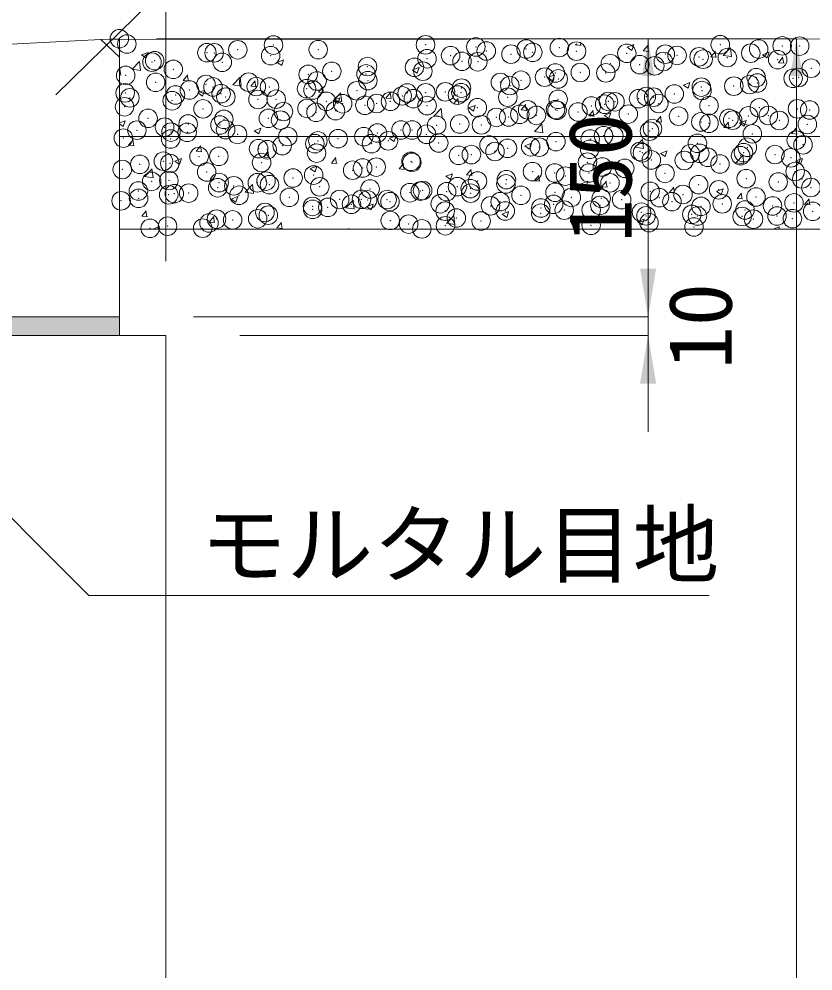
# Model space of a CAD drawing. Units: millimetres at full size, sheet at 1:20; some dimension numbers follow another scale. Extents: x 77366 to 86266, y -8765 to 5947.
# Drawn here: x 84437 to 84865, y 3624 to 4137 of the extents above; entities that cross this region are included whole.
import ezdxf
from ezdxf.enums import TextEntityAlignment as Align

# ---------------------------------------------------------------- set-up
doc = ezdxf.new("R2010")
doc.units = ezdxf.units.MM
doc.header["$LTSCALE"] = 20
doc.header["$PDMODE"] = 32
doc.header["$PDSIZE"] = 10
for name, color, linetype, lineweight in [('モルタル', 7, 'Continuous', 13), ('基礎', 7, 'Continuous', 5), ('寸法線', 7, 'Continuous', 13), ('引出線', 4, 'Continuous', 13), ('本体', 2, 'Continuous', 20), ('補助線', 8, 'Continuous', 20)]:
    doc.layers.add(name, color=color, linetype=linetype, lineweight=lineweight)
doc.styles.add('ＭＳ ゴシック', font='')
doc.styles.get('ＭＳ ゴシック').set_extended_font_data('MS Gothic')

# ---------------------------------------------------------------- blocks, each defined once
blk = doc.blocks.new('filled_arrow')
at = {"color": 0, "linetype": 'Continuous', "lineweight": -2}
blk.add_solid([(7.5, 1.25), (0, 0), (7.5, -1.25)], dxfattribs=at)

msp = doc.modelspace()

# ---------------------------------------------------------------- hatches: boundary and pattern name
at = {"layer": 'モルタル'}
msp.add_hatch(color=256, dxfattribs=at).paths.add_polyline_path([(84490.8, 3966.47), (84490.8, 3976.47), (84040.8, 3976.47), (84040.8, 3966.47)])

# ---------------------------------------------------------------- linework, layer by layer
for p, q in [((84510.8, 4126.47), (84855.8, 4126.47)), ((84530.8, 4126.47), (84775.8, 4126.47)), ((84775.8, 4126.47), (84775.8, 3976.47)), ((84855.8, 2966.47), (84855.8, 4126.47)), ((84530.8, 3976.47), (84775.8, 3976.47))]:
    msp.add_line(p, q, dxfattribs=at)
at = {"layer": '基礎', "color": 3, "lineweight": 13}
for p, q in [((84480.82, 4125.96), (84992.34, 4126.47)), ((84490.8, 4073.79), (84982.36, 4073.79)), ((84490.8, 4023.79), (84982.36, 4023.79))]:
    msp.add_line(p, q, dxfattribs=at)
at = {"layer": '基礎'}
for p, q in [((84736.75, 4123.1), (84737.33, 4123.79)), ((84736.75, 4123.1), (84739.79, 4122.83)), ((84739.57, 4122.79), (84739.38, 4123.79)), ((84764.48, 4121.92), (84768.04, 4123.29)), ((84766.99, 4120.18), (84768.02, 4123.25)), ((84773.19, 4119.91), (84775.63, 4122.83)), ((84776, 4119.6), (84775.42, 4122.79)), ((84502.76, 4117.71), (84505.29, 4116)), ((84502.78, 4117.75), (84506.33, 4119.11)), ((84505.28, 4116), (84506.31, 4119.07)), ((84764.46, 4121.89), (84766.99, 4120.18)), ((84773.19, 4119.91), (84776.22, 4119.64)), ((84809.62, 4116.72), (84812.07, 4119.64)), ((84812.44, 4116.42), (84811.85, 4119.6)), ((84816.25, 4117.5), (84820.77, 4116.8)), ((84816.29, 4117.43), (84820.24, 4121.55)), ((84820.75, 4116.72), (84820.19, 4121.55)), ((84837.47, 4117.82), (84839.99, 4116.11)), ((84837.48, 4117.86), (84841.04, 4119.22)), ((84839.99, 4116.12), (84841.02, 4119.19)), ((84497.73, 4109.99), (84501.68, 4114.11)), ((84502.19, 4109.28), (84501.63, 4114.1)), ((84575.77, 4113.64), (84578.29, 4111.94)), ((84575.78, 4113.68), (84579.34, 4115.04)), ((84578.29, 4111.94), (84579.32, 4115.01)), ((84809.62, 4116.72), (84812.66, 4116.46)), ((84846.06, 4113.54), (84848.51, 4116.46)), ((84846.06, 4113.53), (84849.1, 4113.27)), ((84848.88, 4113.23), (84848.29, 4116.41)), ((84490.8, 4109.66), (84491.19, 4110.12)), ((84490.8, 4107.02), (84491.78, 4106.93)), ((84491.56, 4106.89), (84490.97, 4110.08)), ((84497.69, 4110.06), (84502.21, 4109.36)), ((84525.18, 4104.02), (84527.63, 4106.93)), ((84527.99, 4103.71), (84527.41, 4106.89)), ((84648.77, 4109.57), (84651.3, 4107.87)), ((84648.79, 4109.61), (84652.35, 4110.97)), ((84651.3, 4107.87), (84652.33, 4110.94)), ((84721.8, 4105.54), (84725.35, 4106.91)), ((84724.3, 4103.8), (84725.33, 4106.87)), ((84525.18, 4104.01), (84528.21, 4103.75)), ((84551.91, 4101.65), (84556.42, 4100.95)), ((84551.94, 4101.58), (84555.9, 4105.7)), ((84556.41, 4100.87), (84555.85, 4105.69)), ((84561.61, 4100.83), (84564.06, 4103.75)), ((84564.43, 4100.52), (84563.84, 4103.7)), ((84721.78, 4105.5), (84724.31, 4103.8)), ((84794.8, 4101.47), (84798.36, 4102.84)), ((84797.31, 4099.73), (84798.34, 4102.8)), ((84533.08, 4097.26), (84535.61, 4095.55)), ((84533.1, 4097.29), (84536.66, 4098.66)), ((84535.61, 4095.55), (84536.64, 4098.62)), ((84561.61, 4100.82), (84564.65, 4100.56)), ((84598.05, 4097.64), (84600.5, 4100.56)), ((84598.05, 4097.64), (84601.09, 4097.37)), ((84600.87, 4097.33), (84600.28, 4100.51)), ((84606.16, 4093.17), (84610.11, 4097.29)), ((84610.63, 4092.46), (84610.07, 4097.29)), ((84634.49, 4094.45), (84636.94, 4097.37)), ((84637.31, 4094.14), (84636.72, 4097.33)), ((84794.78, 4101.43), (84797.31, 4099.73)), ((84606.09, 4093.19), (84608.62, 4091.48)), ((84606.11, 4093.22), (84609.66, 4094.59)), ((84606.12, 4093.24), (84610.64, 4092.54)), ((84608.61, 4091.48), (84609.64, 4094.55)), ((84634.49, 4094.45), (84637.52, 4094.18)), ((84670.92, 4091.26), (84673.37, 4094.18)), ((84673.74, 4090.96), (84673.15, 4094.14)), ((84660.37, 4084.76), (84664.33, 4088.88)), ((84664.84, 4084.05), (84664.28, 4088.88)), ((84670.92, 4091.26), (84673.96, 4091)), ((84679.09, 4089.12), (84681.62, 4087.41)), ((84679.11, 4089.16), (84682.67, 4090.52)), ((84681.62, 4087.41), (84682.65, 4090.48)), ((84707.36, 4088.08), (84709.81, 4091)), ((84707.36, 4088.07), (84710.4, 4087.81)), ((84710.18, 4087.77), (84709.59, 4090.95)), ((84743.8, 4084.89), (84746.25, 4087.81)), ((84746.62, 4084.58), (84746.03, 4087.76)), ((84752.12, 4085.09), (84755.68, 4086.45)), ((84754.63, 4083.35), (84755.66, 4086.42)), ((84490.8, 4081.05), (84493.97, 4082.27)), ((84492.92, 4079.17), (84493.95, 4082.24)), ((84660.34, 4084.84), (84664.86, 4084.14)), ((84743.8, 4084.89), (84746.83, 4084.62)), ((84752.1, 4085.05), (84754.63, 4083.35)), ((84780.23, 4081.7), (84782.68, 4084.62)), ((84780.23, 4081.7), (84783.27, 4081.43)), ((84783.05, 4081.39), (84782.47, 4084.58)), ((84816.67, 4078.51), (84819.12, 4081.43)), ((84819.49, 4078.2), (84818.9, 4081.39)), ((84825.12, 4081.02), (84828.68, 4082.38)), ((84827.63, 4079.28), (84828.66, 4082.35)), ((84490.8, 4080.6), (84492.93, 4079.17)), ((84563.41, 4076.8), (84565.93, 4075.1)), ((84563.42, 4076.84), (84566.98, 4078.2)), ((84565.93, 4075.1), (84566.96, 4078.17)), ((84714.55, 4076.43), (84719.07, 4075.73)), ((84714.59, 4076.35), (84718.55, 4080.48)), ((84719.06, 4075.65), (84718.5, 4080.47)), ((84816.67, 4078.51), (84819.71, 4078.24)), ((84825.11, 4080.98), (84827.63, 4079.28)), ((84853.11, 4075.33), (84855.56, 4078.24)), ((84855.93, 4075.02), (84855.34, 4078.2)), ((84495.79, 4068.99), (84498.24, 4071.91)), ((84498.61, 4068.68), (84498.02, 4071.87)), ((84636.41, 4072.73), (84638.94, 4071.03)), ((84636.43, 4072.77), (84639.08, 4073.79)), ((84638.94, 4071.03), (84639.86, 4073.79)), ((84639.08, 4073.79), (84639.99, 4074.14)), ((84639.86, 4073.79), (84639.97, 4074.1)), ((84768.8, 4067.94), (84772.76, 4072.07)), ((84773.27, 4067.24), (84772.71, 4072.06)), ((84853.11, 4075.32), (84856.14, 4075.06)), ((84495.79, 4068.99), (84498.82, 4068.72)), ((84532.22, 4065.8), (84534.67, 4068.72)), ((84532.22, 4065.8), (84535.26, 4065.54)), ((84535.04, 4065.49), (84534.46, 4068.68)), ((84709.42, 4068.67), (84711.94, 4066.96)), ((84709.43, 4068.7), (84712.99, 4070.07)), ((84711.94, 4066.96), (84712.97, 4070.03)), ((84768.77, 4068.02), (84773.29, 4067.32)), ((84782.44, 4064.63), (84786, 4066)), ((84784.95, 4062.89), (84785.98, 4065.96)), ((84520.74, 4060.45), (84524.3, 4061.82)), ((84523.25, 4058.71), (84524.28, 4061.78)), ((84568.66, 4062.62), (84571.11, 4065.54)), ((84568.66, 4062.61), (84571.7, 4062.35)), ((84571.48, 4062.31), (84570.89, 4065.49)), ((84605.1, 4059.43), (84607.55, 4062.35)), ((84607.92, 4059.12), (84607.33, 4062.3)), ((84782.42, 4064.6), (84784.95, 4062.89)), ((84823.02, 4059.53), (84826.98, 4063.66)), ((84827.49, 4058.83), (84826.93, 4063.65)), ((84855.45, 4060.57), (84859, 4061.93)), ((84857.95, 4058.82), (84858.98, 4061.89)), ((84504.46, 4052.09), (84508.42, 4056.22)), ((84508.93, 4051.39), (84508.37, 4056.21)), ((84520.72, 4060.42), (84523.25, 4058.71)), ((84593.73, 4056.35), (84596.26, 4054.64)), ((84593.75, 4056.39), (84597.3, 4057.75)), ((84596.25, 4054.65), (84597.28, 4057.72)), ((84605.1, 4059.43), (84608.13, 4059.16)), ((84641.54, 4056.24), (84643.98, 4059.16)), ((84641.54, 4056.24), (84644.57, 4055.97)), ((84644.35, 4055.93), (84643.77, 4059.12)), ((84677.97, 4053.05), (84680.42, 4055.97)), ((84680.79, 4052.74), (84680.2, 4055.93)), ((84822.98, 4059.61), (84827.5, 4058.91)), ((84855.43, 4060.53), (84857.96, 4058.82)), ((84504.42, 4052.17), (84508.94, 4051.47)), ((84666.73, 4052.28), (84669.26, 4050.58)), ((84666.75, 4052.32), (84670.31, 4053.68)), ((84669.26, 4050.58), (84670.29, 4053.65)), ((84677.97, 4053.05), (84681.01, 4052.78)), ((84714.41, 4049.87), (84716.86, 4052.78)), ((84717.23, 4049.56), (84716.64, 4052.74)), ((84558.68, 4043.68), (84562.63, 4047.81)), ((84563.15, 4042.98), (84562.58, 4047.8)), ((84714.41, 4049.86), (84717.45, 4049.6)), ((84739.74, 4048.21), (84742.27, 4046.51)), ((84739.76, 4048.25), (84743.31, 4049.61)), ((84742.27, 4046.51), (84743.3, 4049.58)), ((84750.85, 4046.68), (84753.3, 4049.6)), ((84750.85, 4046.67), (84753.88, 4046.41)), ((84753.66, 4046.37), (84753.08, 4049.55)), ((84787.28, 4043.49), (84789.73, 4046.41)), ((84790.1, 4043.18), (84789.51, 4046.36)), ((84812.76, 4044.18), (84816.32, 4045.55)), ((84815.27, 4042.44), (84816.3, 4045.51)), ((84551.06, 4040), (84554.62, 4041.37)), ((84553.57, 4038.26), (84554.6, 4041.33)), ((84558.64, 4043.76), (84563.16, 4043.06)), ((84787.28, 4043.49), (84790.32, 4043.22)), ((84812.75, 4044.14), (84815.27, 4042.44)), ((84823.72, 4040.3), (84826.17, 4043.22)), ((84823.72, 4040.3), (84826.76, 4040.03)), ((84826.54, 4039.99), (84825.95, 4043.18)), ((84860.16, 4037.11), (84862.61, 4040.03)), ((84551.05, 4039.96), (84553.57, 4038.26)), ((84612.86, 4035.35), (84617.37, 4034.65)), ((84612.89, 4035.27), (84616.85, 4039.4)), ((84617.36, 4034.57), (84616.8, 4039.39)), ((84624.05, 4035.9), (84626.58, 4034.19)), ((84624.07, 4035.93), (84627.63, 4037.3)), ((84626.58, 4034.19), (84627.61, 4037.26)), ((84860.16, 4037.11), (84863.19, 4036.84)), ((84862.97, 4036.8), (84862.39, 4039.99)), ((84502.84, 4030.78), (84505.29, 4033.7)), ((84502.84, 4030.78), (84505.87, 4030.51)), ((84505.66, 4030.47), (84505.07, 4033.66)), ((84539.27, 4027.59), (84541.72, 4030.51)), ((84542.09, 4027.28), (84541.5, 4030.47)), ((84667.11, 4026.87), (84671.06, 4030.99)), ((84671.58, 4026.16), (84671.02, 4030.98)), ((84697.06, 4031.83), (84699.58, 4030.12)), ((84697.07, 4031.86), (84700.63, 4033.23)), ((84699.58, 4030.12), (84700.61, 4033.19)), ((84508.83, 4023.79), (84511.94, 4024.98)), ((84511.53, 4023.79), (84511.92, 4024.95)), ((84539.27, 4027.59), (84542.31, 4027.32)), ((84575.71, 4024.41), (84578.16, 4027.32)), ((84578.53, 4024.1), (84577.94, 4027.28)), ((84667.07, 4026.94), (84671.59, 4026.24)), ((84770.06, 4027.76), (84772.59, 4026.05)), ((84770.08, 4027.8), (84773.64, 4029.16)), ((84772.59, 4026.06), (84773.62, 4029.13)), ((84843.25, 4023.79), (84846.64, 4025.09)), ((84846.2, 4023.79), (84846.62, 4025.06)), ((84575.71, 4024.4), (84578.75, 4024.14)), ((84614.31, 4023.79), (84614.6, 4024.14)), ((84614.43, 4023.79), (84614.38, 4024.09))]:
    msp.add_line(p, q, dxfattribs=at)
for p in [(84494.83, 4123.59), (84573.86, 4123.04), (84655.83, 4123.18), (84814.69, 4123.23), (84848.09, 4122.59), (84857.52, 4122.47), (84537.98, 4118.92), (84541.9, 4118.83), (84554.62, 4120.51), (84572.33, 4117.32), (84597.99, 4120.57), (84669.33, 4117.34), (84682.95, 4122.03), (84688.57, 4119.87), (84701.89, 4118.11), (84710.07, 4120.89), (84713.64, 4119.13), (84727.97, 4121.69), (84737.18, 4119.74), (84764.3, 4118.6), (84785.07, 4118.14), (84791.42, 4117.45), (84831.14, 4118.67), (84835.37, 4120.92), (84508.36, 4113.84), (84509.82, 4114.61), (84546.25, 4113.74), (84656.62, 4115.66), (84675.5, 4114.3), (84684.02, 4114.04), (84755.44, 4113.06), (84771.33, 4112.49), (84784.05, 4114.16), (84803.29, 4116.69), (84805.48, 4115.41), (84818.54, 4116.3), (84845.66, 4115.16), (84519.87, 4109.94), (84592.58, 4107.23), (84605.29, 4108.9), (84623.76, 4107.47), (84624.53, 4111.44), (84649.84, 4111.05), (84654.39, 4108.96), (84725.81, 4107.97), (84739.25, 4108.26), (84753.01, 4108.03), (84779.4, 4111.84), (84863.72, 4110.54), (84494.21, 4106.68), (84510.35, 4102.95), (84537.46, 4101.8), (84560.49, 4103.01), (84597.38, 4103.66), (84624.76, 4103.87), (84696.19, 4102.89), (84707.29, 4104.06), (84720.01, 4105.73), (84727.35, 4104.78), (84830.52, 4101.75), (84834.09, 4105.45), (84834.72, 4102.56), (84853.96, 4105.09), (84856.91, 4105.56), (84493.94, 4097.27), (84528.54, 4098.8), (84541.25, 4100.47), (84545.63, 4096.83), (84564.58, 4100.66), (84571.72, 4100.41), (84591.7, 4099.51), (84595.14, 4098.78), (84618.82, 4098.37), (84645.94, 4097.22), (84655.97, 4097.3), (84666.56, 4097.8), (84674.89, 4097.39), (84675.21, 4099.83), (84701.27, 4101.2), (84789.92, 4096.66), (84804.47, 4100.36), (84804.86, 4098.5), (84822.01, 4100.88), (84496.45, 4094.58), (84519.25, 4093.02), (84521.06, 4096.13), (84548.17, 4094.98), (84565.51, 4093.7), (84575.29, 4093.83), (84602.41, 4092.69), (84629.53, 4091.54), (84636.94, 4092.72), (84643.25, 4095.62), (84649.23, 4094.14), (84673.05, 4096.07), (84700.17, 4094.93), (84727.29, 4093.78), (84754.41, 4092.64), (84757.97, 4092.45), (84770.68, 4094.12), (84774.84, 4095.28), (84778.78, 4094.93), (84781.53, 4091.49), (84493.59, 4089.77), (84535.89, 4088.61), (84579.21, 4087.19), (84591.93, 4088.87), (84596.76, 4086.75), (84607.31, 4087.63), (84611.17, 4091.4), (84623.14, 4090.56), (84656.65, 4090.4), (84683.77, 4089.25), (84710.88, 4088.11), (84725.88, 4088.23), (84726.74, 4087.86), (84738, 4086.96), (84745.22, 4090.19), (84752.39, 4091.12), (84808.65, 4090.35), (84835.76, 4089.2), (84856.29, 4088.65), (84862.88, 4088.05), (84506.26, 4083.53), (84547.13, 4082.97), (84571.1, 4083.5), (84577.69, 4082.55), (84693.93, 4084.02), (84700.65, 4084.29), (84706.64, 4085.69), (84715.59, 4085.11), (84765.12, 4085.81), (84792.24, 4084.67), (84804.24, 4081.59), (84819.36, 4083.52), (84821.36, 4082.52), (84829.9, 4084.84), (84840.6, 4085.05), (84846.47, 4082.38), (84500.24, 4077.13), (84515.17, 4078.76), (84518.63, 4076.11), (84527.89, 4080.44), (84545.02, 4079.92), (84548.06, 4077.46), (84642.6, 4077.26), (84648.61, 4077.23), (84661.84, 4079.8), (84674.27, 4080.48), (84685.96, 4080.02), (84776.56, 4076.62), (84778.16, 4078.01), (84808.64, 4080.85), (84861.62, 4080.22), (84492.97, 4072.86), (84518.43, 4072.37), (84527.36, 4075.98), (84554.48, 4074.84), (84581.59, 4073.69), (84597.8, 4071.36), (84608.71, 4072.54), (84622.53, 4073.65), (84629.89, 4075.59), (84635.83, 4071.4), (84656.34, 4074.94), (84726.12, 4070.95), (84744.6, 4072.41), (84751.78, 4074.21), (84757.32, 4074.09), (84832, 4075.14), (84855.67, 4071.74), (84565.85, 4067.16), (84570.48, 4066.59), (84578.57, 4068.83), (84596.14, 4069.84), (84626.71, 4069.85), (84662.95, 4070.25), (84690.07, 4069.11), (84700.03, 4067.38), (84712.52, 4068.19), (84717.18, 4067.96), (84744.3, 4066.82), (84802.37, 4070.05), (84829.29, 4067.93), (84859.32, 4069.24), (84533.76, 4062.93), (84544.4, 4063.01), (84597.09, 4064.77), (84673.65, 4063.57), (84680.56, 4063.98), (84693.28, 4065.66), (84771.42, 4065.67), (84772.74, 4064.97), (84777.54, 4061.1), (84795.28, 4060.81), (84798.54, 4064.52), (84803.63, 4064.68), (84808, 4062.48), (84825.66, 4063.38), (84827.24, 4065.02), (84844.17, 4063.99), (84852.77, 4062.23), (84492.35, 4055.95), (84501.81, 4058.73), (84514.53, 4060.4), (84518.01, 4059.2), (84567.46, 4059.68), (84616.52, 4055.55), (84621.91, 4056.74), (84629.24, 4057.23), (84647.99, 4060.32), (84648.48, 4059.76), (84743.12, 4059.88), (84751.16, 4057.29), (84763.2, 4056.59), (84814.54, 4058.9), (84537.83, 4054.6), (84584.44, 4051.33), (84595.52, 4052.93), (84699.42, 4050.47), (84713.49, 4054.8), (84725.5, 4054.04), (84731.24, 4052.38), (84743.96, 4054.05), (84784.92, 4053.81), (84828.67, 4051.02), (84855.05, 4054.83), (84858.67, 4050.88), (84508.21, 4049.51), (84517.46, 4050.02), (84543.78, 4046.1), (84544.58, 4048.88), (84552.48, 4047.12), (84565.2, 4048.8), (84569.86, 4049.68), (84571.7, 4047.73), (84598.82, 4046.59), (84625.94, 4045.44), (84673.03, 4046.66), (84679.92, 4045.62), (84683.87, 4049.71), (84699.16, 4048.15), (84755.29, 4048.73), (84803.01, 4047.77), (84845.95, 4049.2), (84863.57, 4046.21), (84501.06, 4044.34), (84501.16, 4040.36), (84517.4, 4042.29), (84520.4, 4042.9), (84528.18, 4043.2), (84555.29, 4042.05), (84582.41, 4040.91), (84647.37, 4043.4), (84653.06, 4044.29), (84654.24, 4044.63), (84667.2, 4043.95), (84680.17, 4043.15), (84707.29, 4042), (84725.66, 4043.64), (84734.41, 4040.86), (84750.54, 4040.38), (84776.93, 4044.19), (84781.91, 4040.77), (84794.63, 4042.45), (84813.87, 4044.98), (84833.94, 4041.12), (84491.74, 4039.04), (84594.91, 4036.02), (84603.16, 4035.52), (84609.53, 4039.76), (84615.88, 4037.19), (84621.29, 4039.83), (84624.61, 4039.54), (84635.12, 4039.72), (84636.65, 4038.62), (84663.77, 4037.47), (84690.88, 4036.32), (84696.04, 4038.56), (84718, 4035.18), (84724.88, 4037.13), (84749.83, 4036.55), (84761.53, 4039.71), (84788.65, 4038.56), (84804.32, 4036.04), (84815.76, 4037.42), (84842.88, 4036.27), (84854.44, 4037.92), (84569.25, 4032.77), (84571.08, 4031.29), (84594.99, 4034.46), (84666.41, 4033.47), (84698.8, 4033.55), (84717.87, 4032.34), (84730.59, 4034.02), (84745.12, 4034.03), (84772.24, 4032.89), (84774.69, 4030.95), (84799.36, 4031.74), (84802.39, 4030.86), (84826.48, 4030.6), (84828.05, 4034.11), (84845.31, 4030.84), (84864.55, 4033.38), (84516.78, 4025.38), (84539.12, 4027.09), (84543.16, 4029.19), (84551.84, 4028.76), (84565.36, 4029.37), (84636.79, 4028.39), (84646.76, 4026.49), (84666.55, 4025.59), (84672.41, 4029.75), (84685.79, 4028.12), (84745.07, 4025.87), (84776.31, 4027.28), (84800.51, 4024.94), (84832.59, 4029.17), (84853.59, 4029.45), (84507.36, 4024.2), (84535.74, 4024.29), (84653.84, 4023.91)]:
    msp.add_point(p, dxfattribs=at)
at = {"layer": '寸法線', "lineweight": 9}
for p, q in [((84515.8, 4006.47), (84515.8, 4496.66)), ((84775.8, 4028.47), (84775.8, 3914.47)), ((84530.8, 3976.47), (84775.8, 3976.47)), ((84555.8, 3966.47), (84775.8, 3966.47))]:
    msp.add_line(p, q, dxfattribs=at)
at = {"layer": '引出線'}
for points in [[(84456.49, 4096.14), (84670.73, 4306.15), (85093.31, 4306.15)], [(84328.18, 3972.48), (84474.38, 3826.27), (84514.38, 3826.27), (84808.68, 3826.27)]]:
    msp.add_lwpolyline(points, dxfattribs=at)
at = {"layer": '本体'}
for p, q in [((84390.8, 4121.47), (84480.81, 4125.97)), ((84480.81, 4125.97), (84490.8, 4116.47)), ((84490.8, 4116.47), (84490.8, 3976.47)), ((84040.8, 3976.47), (84490.8, 3976.47)), ((84040.8, 3976.47), (84490.8, 3976.47)), ((84040.8, 3976.47), (84490.8, 3976.47)), ((84490.8, 3976.47), (84490.8, 3966.47)), ((84015.8, 3966.47), (84515.8, 3966.47)), ((84515.8, 3966.47), (84515.8, 2966.47))]:
    msp.add_line(p, q, dxfattribs=at)
at = {"layer": '補助線'}
for p, q in [((84480.81, 4125.97), (84490.8, 4126.47)), ((84490.8, 4126.47), (84490.8, 4116.47))]:
    msp.add_line(p, q, dxfattribs=at)
msp.add_point((84490.8, 4126.47), dxfattribs=at)

# ---------------------------------------------------------------- block references
at = {"layer": 'モルタル', "xscale": 2.67, "yscale": 2.67}
for p, rotation in [((84775.8, 4126.47), 270), ((84855.8, 4126.47), 270), ((84775.8, 3976.47), 90)]:
    msp.add_blockref('filled_arrow', p, dxfattribs=dict(at, rotation=rotation))
at = {"layer": '寸法線', "lineweight": 9, "xscale": 3.47, "yscale": 3.47}
for p, rotation in [((84775.8, 3976.47), 90), ((84775.8, 3966.47), 270)]:
    msp.add_blockref('filled_arrow', p, dxfattribs=dict(at, rotation=rotation))
at = {"layer": '引出線', "xscale": 0.133, "yscale": 0.133, "rotation": 44.4}
msp.add_blockref('filled_arrow', (84456.49, 4096.14), dxfattribs=at)

# ---------------------------------------------------------------- texts
at = {"layer": 'モルタル', "style": 'ＭＳ ゴシック'}
msp.add_text('150', height=34.18, rotation=90, dxfattribs=at).set_placement((84749.8, 4051.47), align=Align.MIDDLE_CENTER)
at = {"layer": '寸法線', "style": 'ＭＳ ゴシック'}
msp.add_text('10', height=34.18, rotation=90, dxfattribs=at).set_placement((84803.8, 3971.47), align=Align.MIDDLE_CENTER)
at = {"layer": '引出線', "style": 'ＭＳ ゴシック'}
msp.add_text('モルタル目地', height=34.18, dxfattribs=at).set_placement((84534.38, 3870.75), align=Align.TOP_LEFT)

doc.saveas('drawing.dxf')
